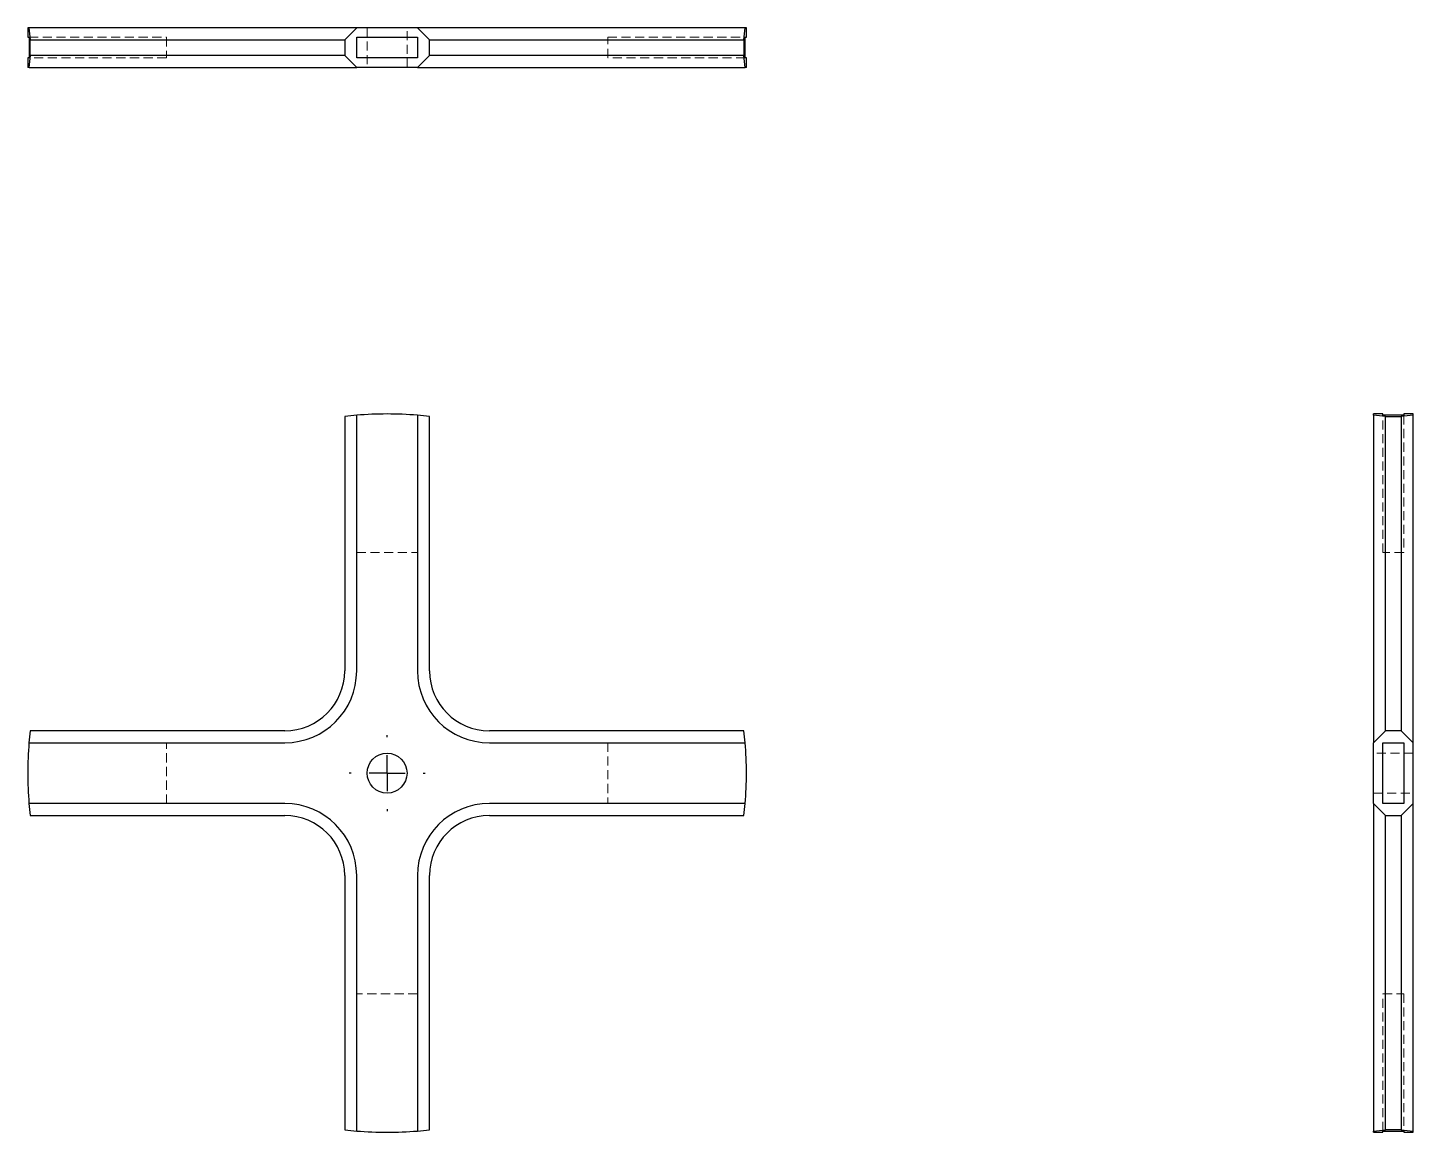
# Model space of a CAD drawing. Header units: millimetres. Extents: x 33 to 226, y 7 to 161.
import ezdxf

# ---------------------------------------------------------------- set-up
doc = ezdxf.new("R2010")
doc.units = ezdxf.units.MM
doc.linetypes.add('HIDDEN', pattern=[1.905, 1.27, -0.635])
doc.layers.add('10', color=7, linetype='Continuous')

# ---------------------------------------------------------------- blocks, each defined once
blk = doc.blocks.new('SW_CENTERMARKSYMBOL_0')
at = {"layer": '10', "color": 0}
for p, q in [((0, 5), (0, 5.28)), ((0, 0), (0, 2.5)), ((-5, 0), (-5.28, 0)), ((0, 0), (-2.5, 0)), ((0, 0), (0, -2.5)), ((0, 0), (2.5, 0)), ((5, 0), (5.28, 0)), ((0, -5), (0, -5.28))]:
    blk.add_line(p, q, dxfattribs=at)

msp = doc.modelspace()

# ---------------------------------------------------------------- linework, layer by layer
at = {"color": 7, "linetype": 'Continuous', "lineweight": 25}
for p, q in [((33, 160.78), (33, 159.44)), ((33.18, 160.78), (33, 160.78)), ((68.77, 160.78), (33.18, 160.78)), ((78.77, 160.78), (68.77, 160.78)), ((77.11, 159.11), (78.77, 160.78)), ((87.23, 160.78), (78.77, 160.78)), ((87.23, 160.78), (88.89, 159.11)), ((97.23, 160.78), (87.23, 160.78)), ((132.82, 160.78), (97.23, 160.78)), ((133, 160.78), (132.82, 160.78)), ((133, 159.44), (133, 160.78)), ((33, 159.44), (33.18, 159.44)), ((33.18, 159.44), (33.18, 156.56)), ((33.35, 159.11), (68.77, 159.11)), ((33.35, 156.89), (33.35, 159.11)), ((68.77, 159.11), (77.11, 159.11)), ((77.11, 159.11), (77.11, 156.89)), ((78.78, 156.56), (78.78, 159.44)), ((78.78, 159.44), (87.22, 159.44)), ((87.22, 159.44), (87.22, 156.56)), ((88.89, 156.89), (88.89, 159.11)), ((88.89, 159.11), (97.23, 159.11)), ((97.23, 159.11), (132.65, 159.11)), ((132.65, 159.11), (132.65, 156.89)), ((132.82, 156.56), (132.82, 159.44)), ((132.82, 159.44), (133, 159.44)), ((33, 156.56), (33, 155.22)), ((33.18, 156.56), (33, 156.56)), ((68.77, 156.89), (33.35, 156.89)), ((77.11, 156.89), (68.77, 156.89)), ((78.77, 155.22), (77.11, 156.89)), ((87.22, 156.56), (78.78, 156.56)), ((88.89, 156.89), (87.23, 155.22)), ((97.23, 156.89), (88.89, 156.89)), ((132.65, 156.89), (97.23, 156.89)), ((133, 156.56), (132.82, 156.56)), ((133, 155.22), (133, 156.56)), ((33.18, 155.22), (33, 155.22)), ((33.18, 155.22), (68.77, 155.22)), ((68.77, 155.22), (78.77, 155.22)), ((87.23, 155.22), (78.77, 155.22)), ((87.23, 155.22), (97.23, 155.22)), ((97.23, 155.22), (132.82, 155.22)), ((133, 155.22), (132.82, 155.22)), ((77.11, 106.65), (77.11, 71.23)), ((78.77, 71.23), (78.77, 106.82)), ((87.23, 106.82), (87.23, 71.23)), ((88.89, 71.23), (88.89, 106.65)), ((221.56, 107), (220.22, 107)), ((220.22, 106.82), (220.22, 107)), ((220.22, 106.82), (220.22, 71.23)), ((221.56, 106.82), (221.56, 107)), ((224.44, 106.82), (221.56, 106.82)), ((221.89, 106.65), (224.11, 106.65)), ((221.89, 71.23), (221.89, 106.65)), ((224.11, 106.65), (224.11, 71.23)), ((225.78, 107), (224.44, 107)), ((224.44, 107), (224.44, 106.82)), ((225.78, 106.82), (225.78, 107)), ((225.78, 71.23), (225.78, 106.82)), ((220.22, 71.23), (220.22, 61.23)), ((221.89, 62.89), (221.89, 71.23)), ((224.11, 71.23), (224.11, 62.89)), ((225.78, 61.23), (225.78, 71.23)), ((68.77, 62.89), (33.35, 62.89)), ((132.65, 62.89), (97.23, 62.89)), ((220.22, 61.23), (221.89, 62.89)), ((224.11, 62.89), (221.89, 62.89)), ((224.11, 62.89), (225.78, 61.23)), ((33.18, 61.23), (68.77, 61.23)), ((97.23, 61.23), (132.82, 61.23)), ((220.22, 52.77), (220.22, 61.23)), ((221.56, 61.22), (224.44, 61.22)), ((221.56, 52.78), (221.56, 61.22)), ((224.44, 61.22), (224.44, 52.78)), ((225.78, 52.77), (225.78, 61.23)), ((68.77, 52.77), (33.18, 52.77)), ((132.82, 52.77), (97.23, 52.77)), ((221.89, 51.11), (220.22, 52.77)), ((220.22, 52.77), (220.22, 42.77)), ((224.44, 52.78), (221.56, 52.78)), ((225.78, 52.77), (224.11, 51.11)), ((225.78, 42.77), (225.78, 52.77)), ((33.35, 51.11), (68.77, 51.11)), ((97.23, 51.11), (132.65, 51.11)), ((221.89, 51.11), (224.11, 51.11)), ((221.89, 42.77), (221.89, 51.11)), ((224.11, 51.11), (224.11, 42.77)), ((77.11, 42.77), (77.11, 7.35)), ((78.77, 7.18), (78.77, 42.77)), ((87.23, 42.77), (87.23, 7.18)), ((88.89, 7.35), (88.89, 42.77)), ((220.22, 42.77), (220.22, 7.18)), ((221.89, 7.35), (221.89, 42.77)), ((224.11, 42.77), (224.11, 7.35)), ((225.78, 7.18), (225.78, 42.77)), ((220.22, 7), (220.22, 7.18)), ((220.22, 7), (221.56, 7)), ((221.56, 7.18), (224.44, 7.18)), ((221.56, 7), (221.56, 7.18)), ((224.11, 7.35), (221.89, 7.35)), ((224.44, 7.18), (224.44, 7)), ((224.44, 7), (225.78, 7)), ((225.78, 7), (225.78, 7.18))]:
    msp.add_line(p, q, dxfattribs=at)
at = {"color": 7, "linetype": 'HIDDEN', "lineweight": 18}
for p, q in [((80.22, 160.78), (80.22, 155.22)), ((85.78, 155.22), (85.78, 160.78)), ((33.18, 159.44), (52.3, 159.44)), ((52.3, 159.44), (52.3, 156.56)), ((113.7, 159.44), (132.82, 159.44)), ((113.7, 156.56), (113.7, 159.44)), ((52.3, 156.56), (33.18, 156.56)), ((132.82, 156.56), (113.7, 156.56)), ((78.78, 106.82), (78.78, 87.7)), ((87.22, 87.7), (87.22, 106.82)), ((221.56, 87.7), (221.56, 106.82)), ((224.44, 106.82), (224.44, 87.7)), ((78.78, 87.7), (87.22, 87.7)), ((224.44, 87.7), (221.56, 87.7)), ((52.3, 61.22), (33.18, 61.22)), ((52.3, 52.78), (52.3, 61.22)), ((132.82, 61.22), (113.7, 61.22)), ((113.7, 61.22), (113.7, 52.78)), ((225.78, 59.78), (220.22, 59.78)), ((220.22, 54.22), (225.78, 54.22)), ((33.18, 52.78), (52.3, 52.78)), ((113.7, 52.78), (132.82, 52.78)), ((78.78, 26.3), (78.78, 7.18)), ((87.22, 26.3), (78.78, 26.3)), ((87.22, 7.18), (87.22, 26.3)), ((221.56, 26.3), (224.44, 26.3)), ((221.56, 7.18), (221.56, 26.3)), ((224.44, 26.3), (224.44, 7.18))]:
    msp.add_line(p, q, dxfattribs=at)
at = {"color": 7, "linetype": 'Continuous', "lineweight": 25}
msp.add_circle((83, 57), 2.78, dxfattribs=at)
for centre, radius, start, end in [((83, 165), 50, 184.8483, 186.7681), ((83, 165), 50, 353.2319, 355.1517), ((83, 151), 50, 173.2319, 175.1517), ((83, 151), 50, 4.8483, 6.7681), ((83, 57), 50, 94.8483, 96.7681), ((83, 57), 50, 85.1517, 94.8483), ((83, 57), 50, 83.2319, 85.1517), ((216, 57), 50, 83.2319, 85.1517), ((230, 57), 50, 94.8483, 96.7681), ((68.77, 71.23), 10, 270, 0), ((68.77, 71.23), 8.33, 270, 0), ((97.23, 71.23), 10, 180, 270), ((97.23, 71.23), 8.33, 180, 270), ((83, 57), 50, 173.2319, 175.1517), ((83, 57), 50, 4.8483, 6.7681), ((83, 57), 50, 175.1517, 184.8483), ((83, 57), 50, 355.1517, 4.8483), ((83, 57), 50, 184.8483, 186.7681), ((68.77, 42.77), 10, 0, 90), ((97.23, 42.77), 10, 90, 180), ((83, 57), 50, 353.2319, 355.1517), ((68.77, 42.77), 8.33, 0, 90), ((97.23, 42.77), 8.33, 90, 180), ((83, 57), 50, 263.2319, 265.1517), ((83, 57), 50, 265.1517, 274.8483), ((83, 57), 50, 274.8483, 276.7681), ((216, 57), 50, 274.8483, 276.7681), ((230, 57), 50, 263.2319, 265.1517)]:
    msp.add_arc(centre, radius, start, end, dxfattribs=at)

# ---------------------------------------------------------------- block references
at = {"layer": '10'}
msp.add_blockref('SW_CENTERMARKSYMBOL_0', (83, 57), dxfattribs=at)

doc.saveas('drawing.dxf')
